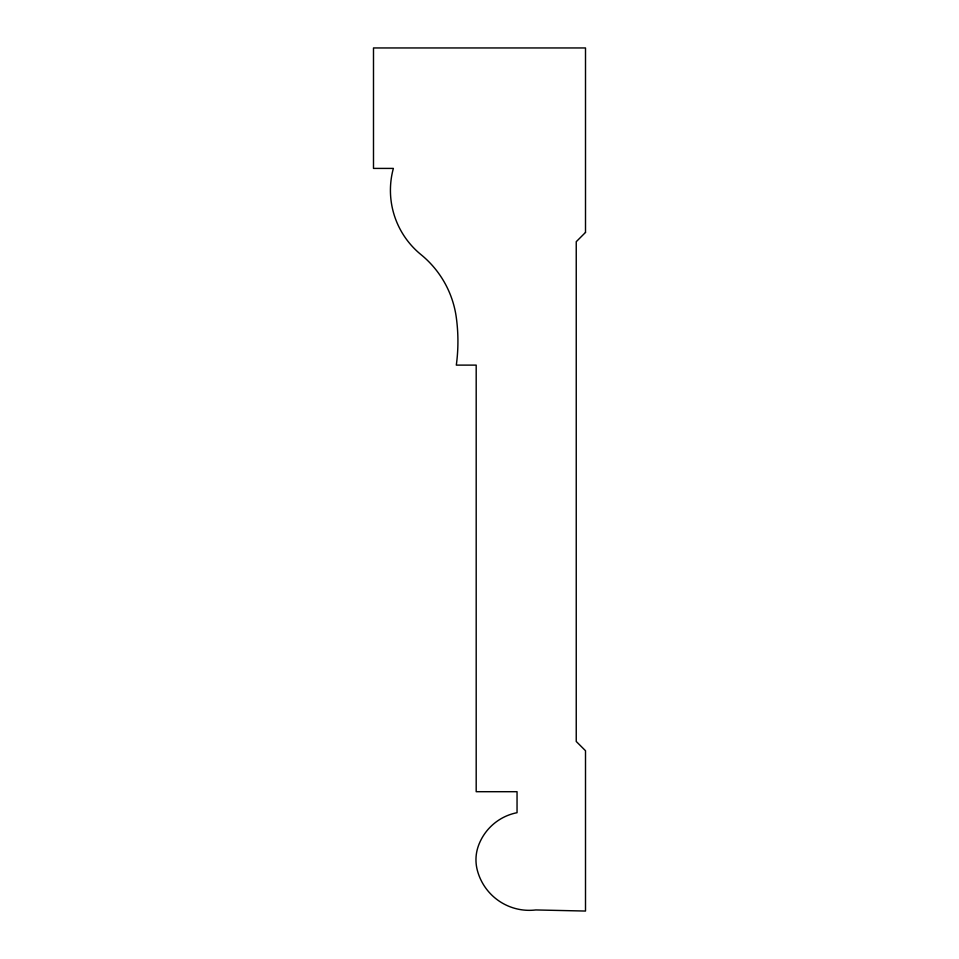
<?xml version="1.0" encoding="UTF-8"?>
<svg xmlns="http://www.w3.org/2000/svg" width="959" height="959" viewBox="0 0 959 959"><rect width="100%" height="100%" fill="white"/><g stroke="black" fill="none" stroke-linecap="round" stroke-linejoin="round"><path stroke-width="1.44" d="M585.505 232.426L576.239 241.692L576.239 741.475L585.505 750.729L585.505 911.05L535.817 909.947A53.752 53.752 0 0 1 477.294 870.161A41.093 41.093 0 0 1 478.397 845.85A51.63 51.63 0 0 1 517.045 812.693L517.045 791.702L476.191 791.702L476.191 365.115L456.316 365.115A176.504 176.504 0 0 0 456.316 317.597A98.297 98.297 0 0 0 420.977 254.603A82.906 82.906 0 0 1 393.37 168.412L373.495 168.412L373.495 47.95L585.505 47.95L585.505 232.426"/></g></svg>
